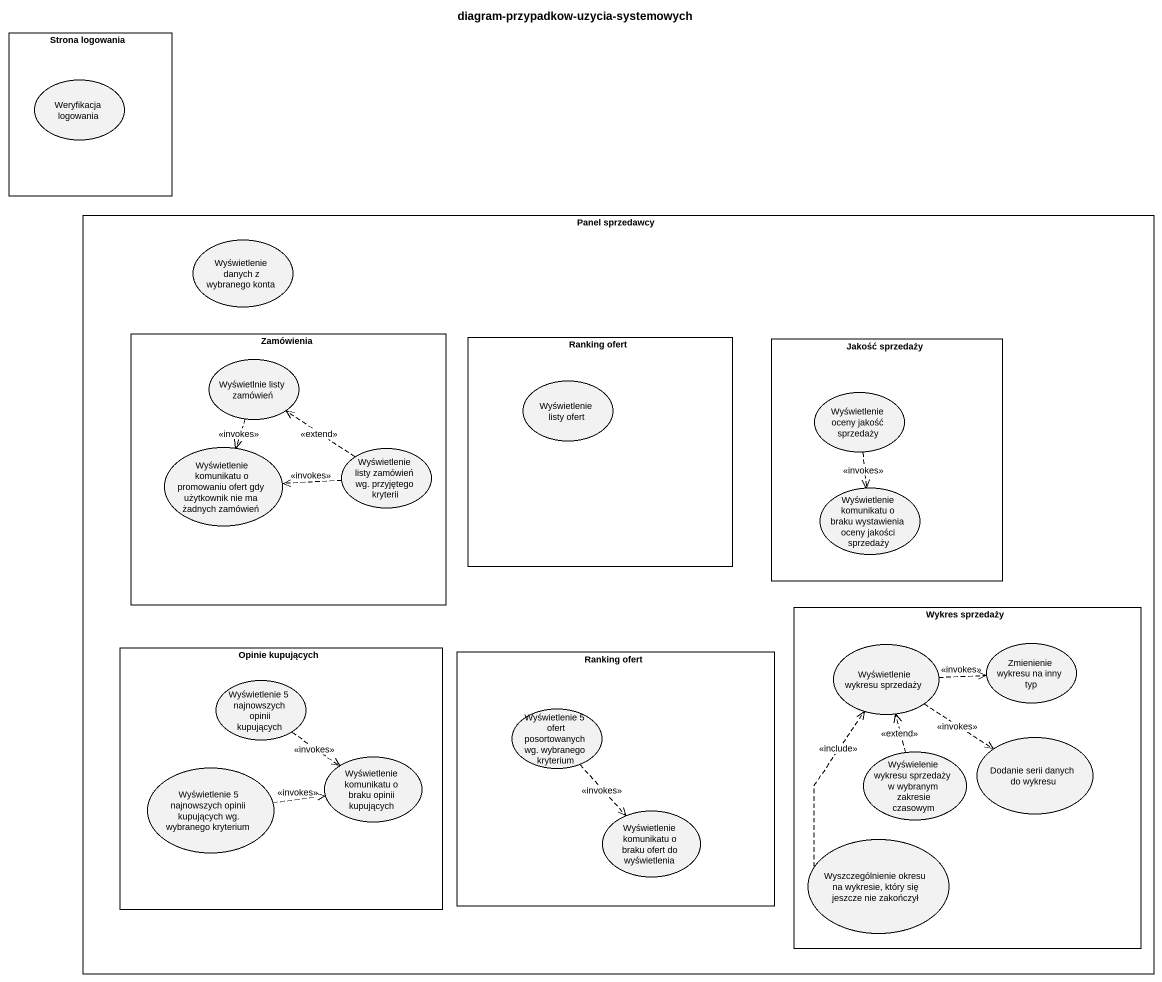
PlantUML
@startuml
title diagram-przypadkow-uzycia-systemowych
rectangle "Strona logowania" as Strona_logowania {
  usecase "Weryfikacja logowania" as Weryfikacja_logowania
}
rectangle "Panel sprzedawcy" as Panel_sprzedawcy {
  usecase "Wyświetlenie danych z wybranego konta" as Wyświetlenie_danych_z
  rectangle Zamówienia {
    usecase "Wyświetlnie listy zamówień" as Wyświetlnie_listy_zamówień
    usecase "Wyświetlenie komunikatu o promowaniu ofert gdy użytkownik nie ma żadnych zamówień" as Wyświetlenie_komunikatu_o
    usecase "Wyświetlenie listy zamówień wg. przyjętego kryterii" as Wyświetlenie_listy_zamówień
  }
  rectangle "Ranking ofert" as Ranking_ofert {
    usecase "Wyświetlenie listy ofert" as Wyświetlenie_listy_ofert
  }
  rectangle "Jakość sprzedaży" as Jakość_sprzedaży {
    usecase "Wyświetlenie oceny jakość sprzedaży" as Wyświetlenie_oceny_jakość
    usecase "Wyświetlenie komunikatu o braku wystawienia oceny jakości sprzedaży" as Wyświetlenie_komunikatu_o_2
  }
  rectangle "Wykres sprzedaży" as Wykres_sprzedaży {
    usecase "Wyświetlenie wykresu sprzedaży" as Wyświetlenie_wykresu
    usecase "Zmienienie wykresu na inny typ" as Zmienienie_wykresu_na_inny
    usecase "Wyświelenie wykresu sprzedaży w wybranym zakresie czasowym" as Wyświelenie_wykresu
    usecase "Dodanie serii danych do wykresu" as Dodanie_serii_danych_do
    usecase "Wyszczególnienie okresu na wykresie, który się jeszcze nie zakończył" as Wyszczególnienie_okresu_na
  }
  rectangle "Opinie kupujących" as Opinie_kupujących {
    usecase "Wyświetlenie 5 najnowszych opinii kupujących" as Wyświetlenie_5_najnowszych
    usecase "Wyświetlenie 5 najnowszych opinii kupujących wg. wybranego kryterium" as Wyświetlenie_5_najnowszych_2
    usecase "Wyświetlenie komunikatu o braku opinii kupujących" as Wyświetlenie_komunikatu_o_3
  }
  rectangle "Ranking ofert" as Ranking_ofert_2 {
    usecase "Wyświetlenie 5 ofert posortowanych wg. wybranego kryterium" as Wyświetlenie_5_ofert
    usecase "Wyświetlenie komunikatu o braku ofert do wyświetlenia" as Wyświetlenie_komunikatu_o_4
  }
}
Wyświetlnie_listy_zamówień ..> Wyświetlenie_komunikatu_o : <<invokes>>
Wyświetlenie_oceny_jakość ..> Wyświetlenie_komunikatu_o_2 : <<invokes>>
Wyświetlenie_listy_zamówień .up.> Wyświetlnie_listy_zamówień : <<extend>>
Wyświetlenie_listy_zamówień .left.> Wyświetlenie_komunikatu_o : <<invokes>>
Wyświetlenie_wykresu .right.> Zmienienie_wykresu_na_inny : <<invokes>>
Wyświetlenie_wykresu ..> Dodanie_serii_danych_do : <<invokes>>
Wyświetlenie_5_najnowszych ..> Wyświetlenie_komunikatu_o_3 : <<invokes>>
Wyświetlenie_5_ofert ..> Wyświetlenie_komunikatu_o_4 : <<invokes>>
Wyświelenie_wykresu .up.> Wyświetlenie_wykresu : <<extend>>
Wyświetlenie_5_najnowszych_2 .right.> Wyświetlenie_komunikatu_o_3 : <<invokes>>
Wyszczególnienie_okresu_na .up.> Wyświetlenie_wykresu : <<include>>
@enduml
